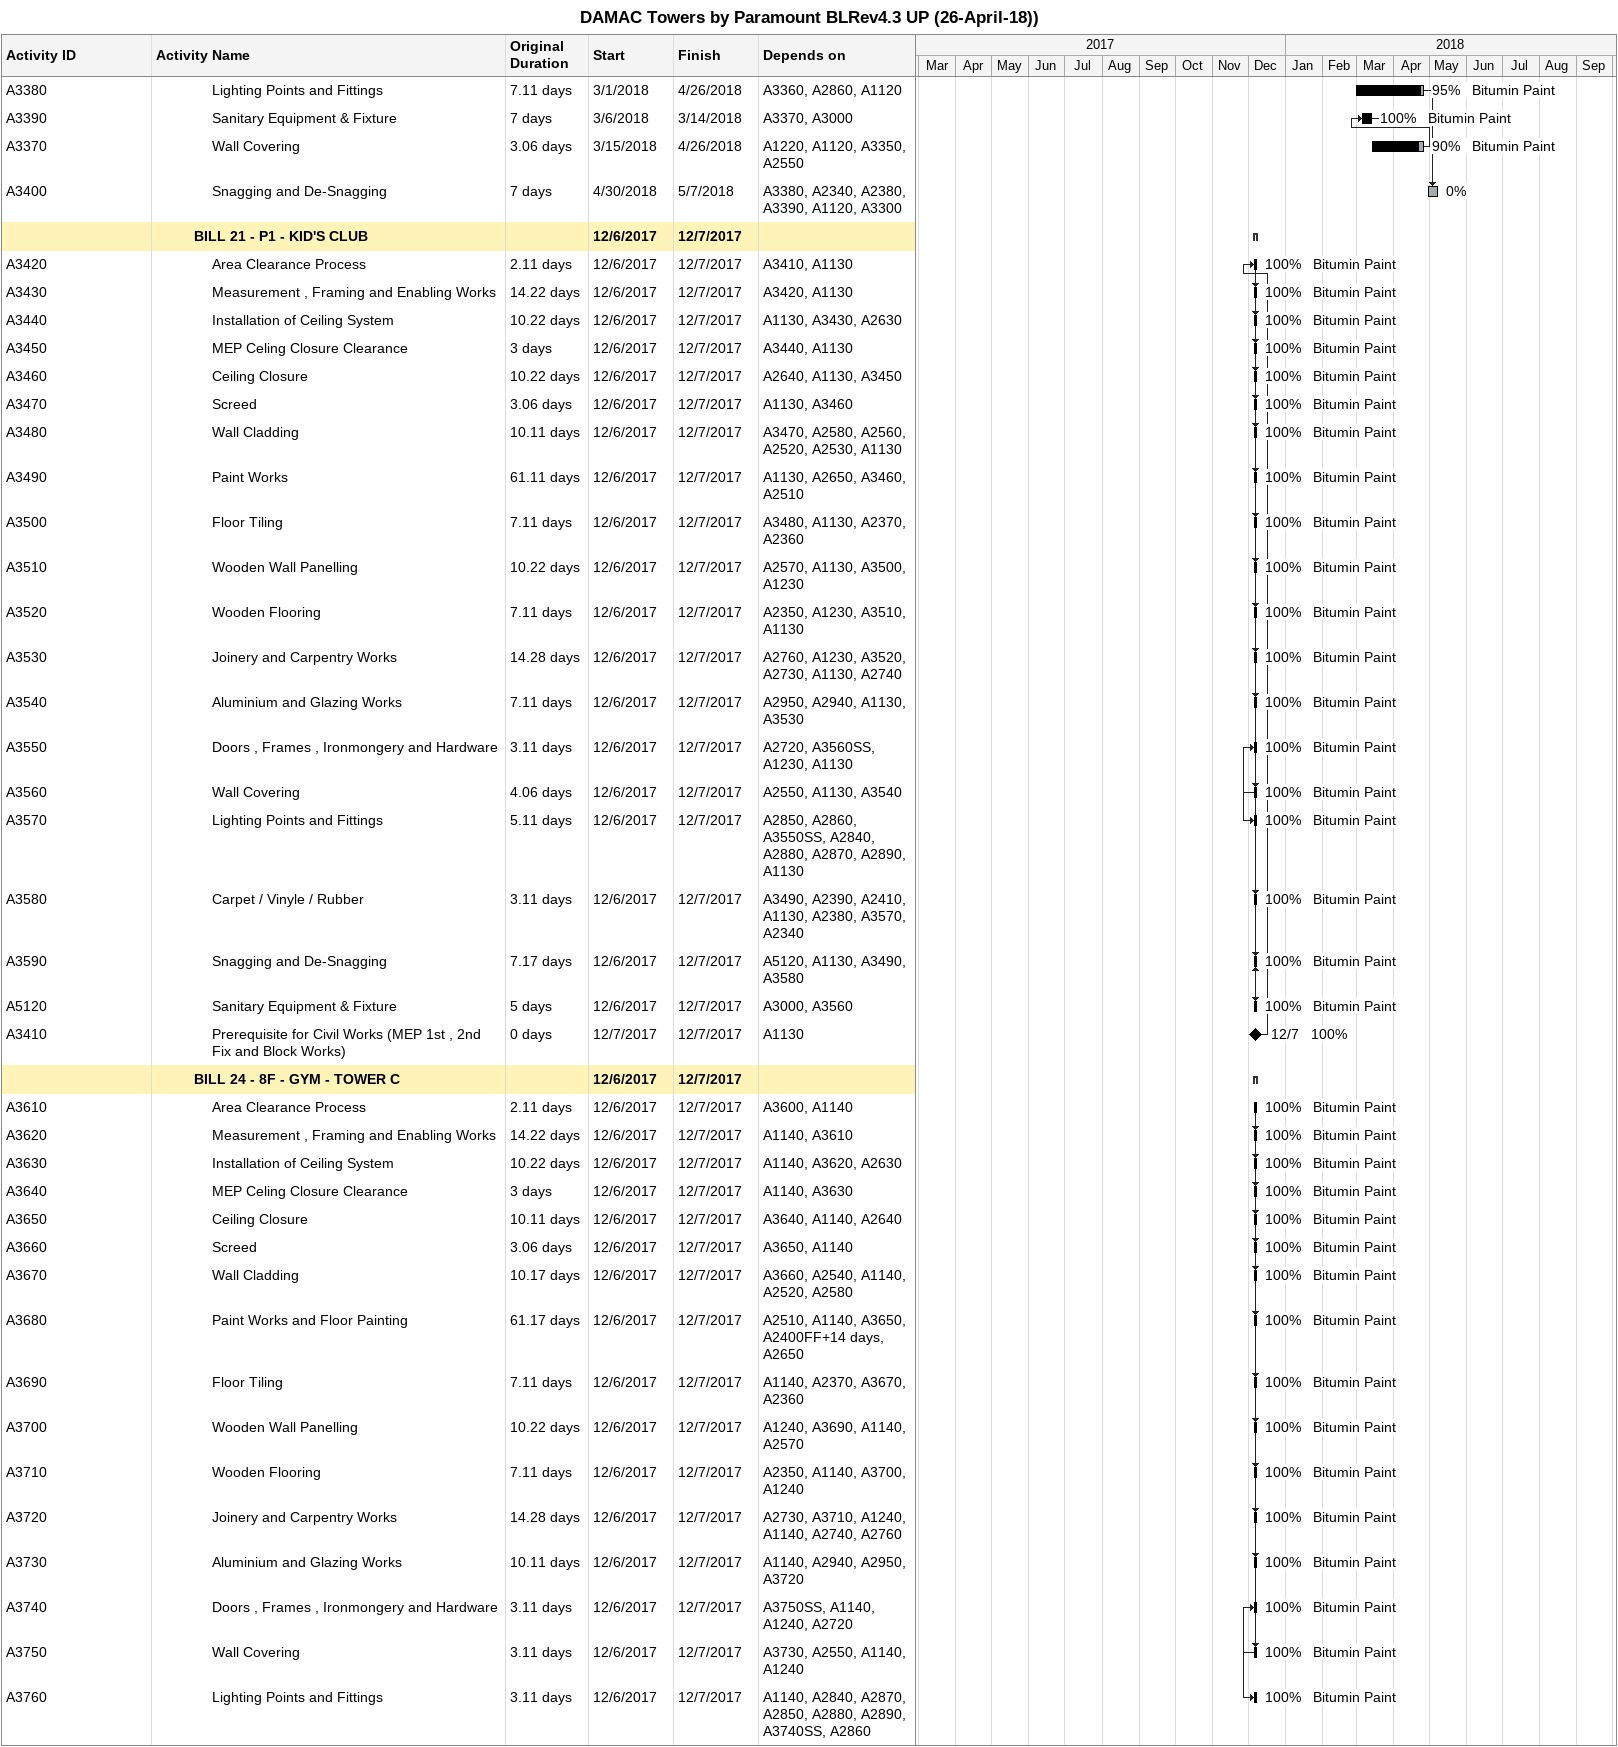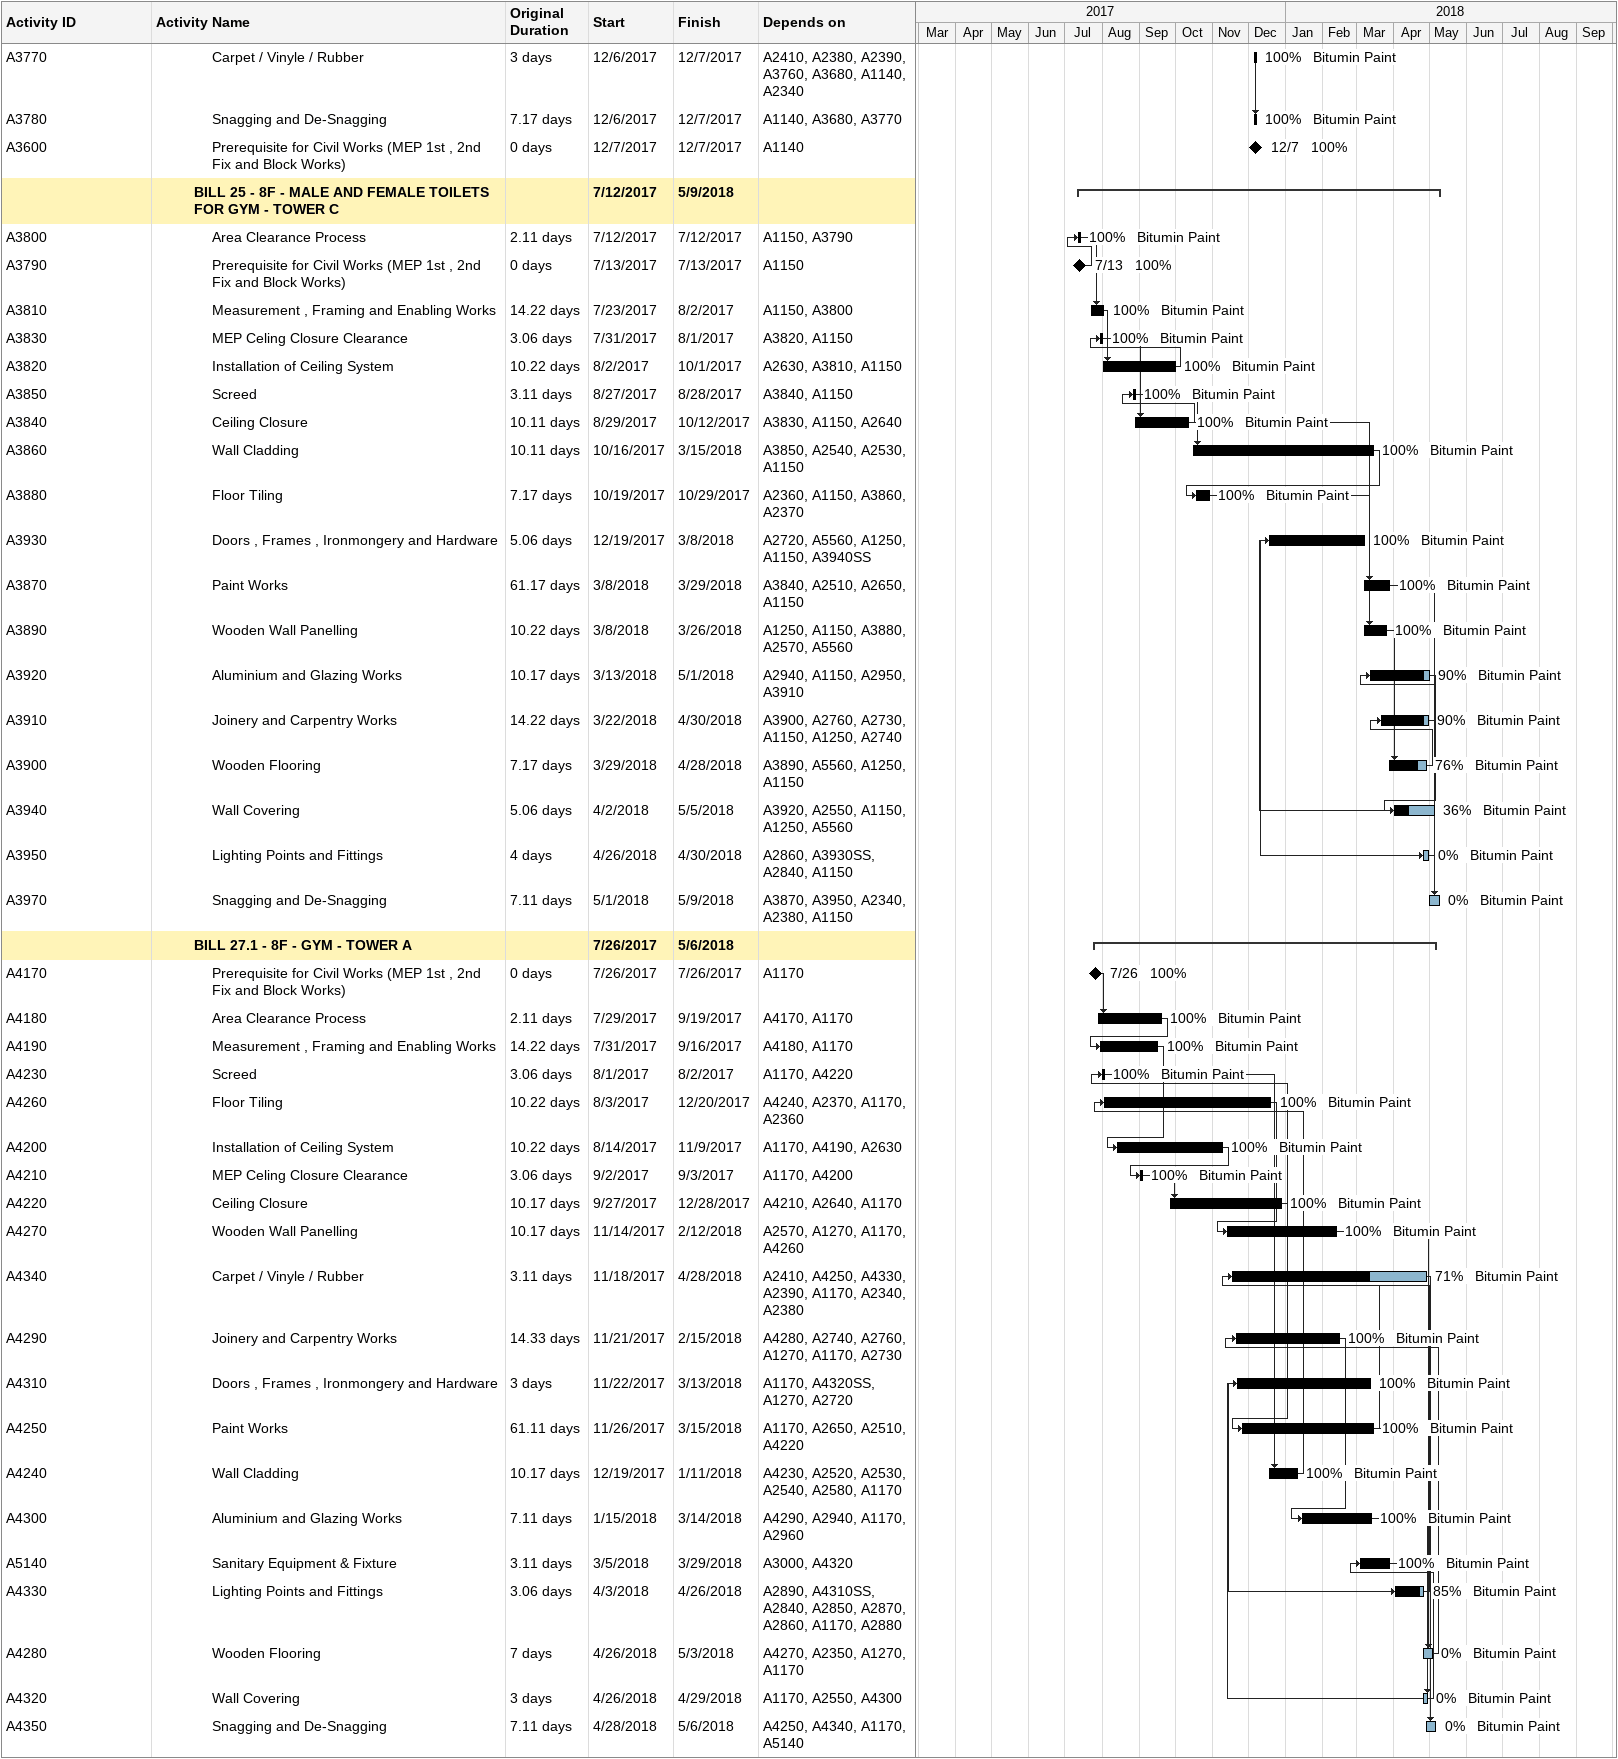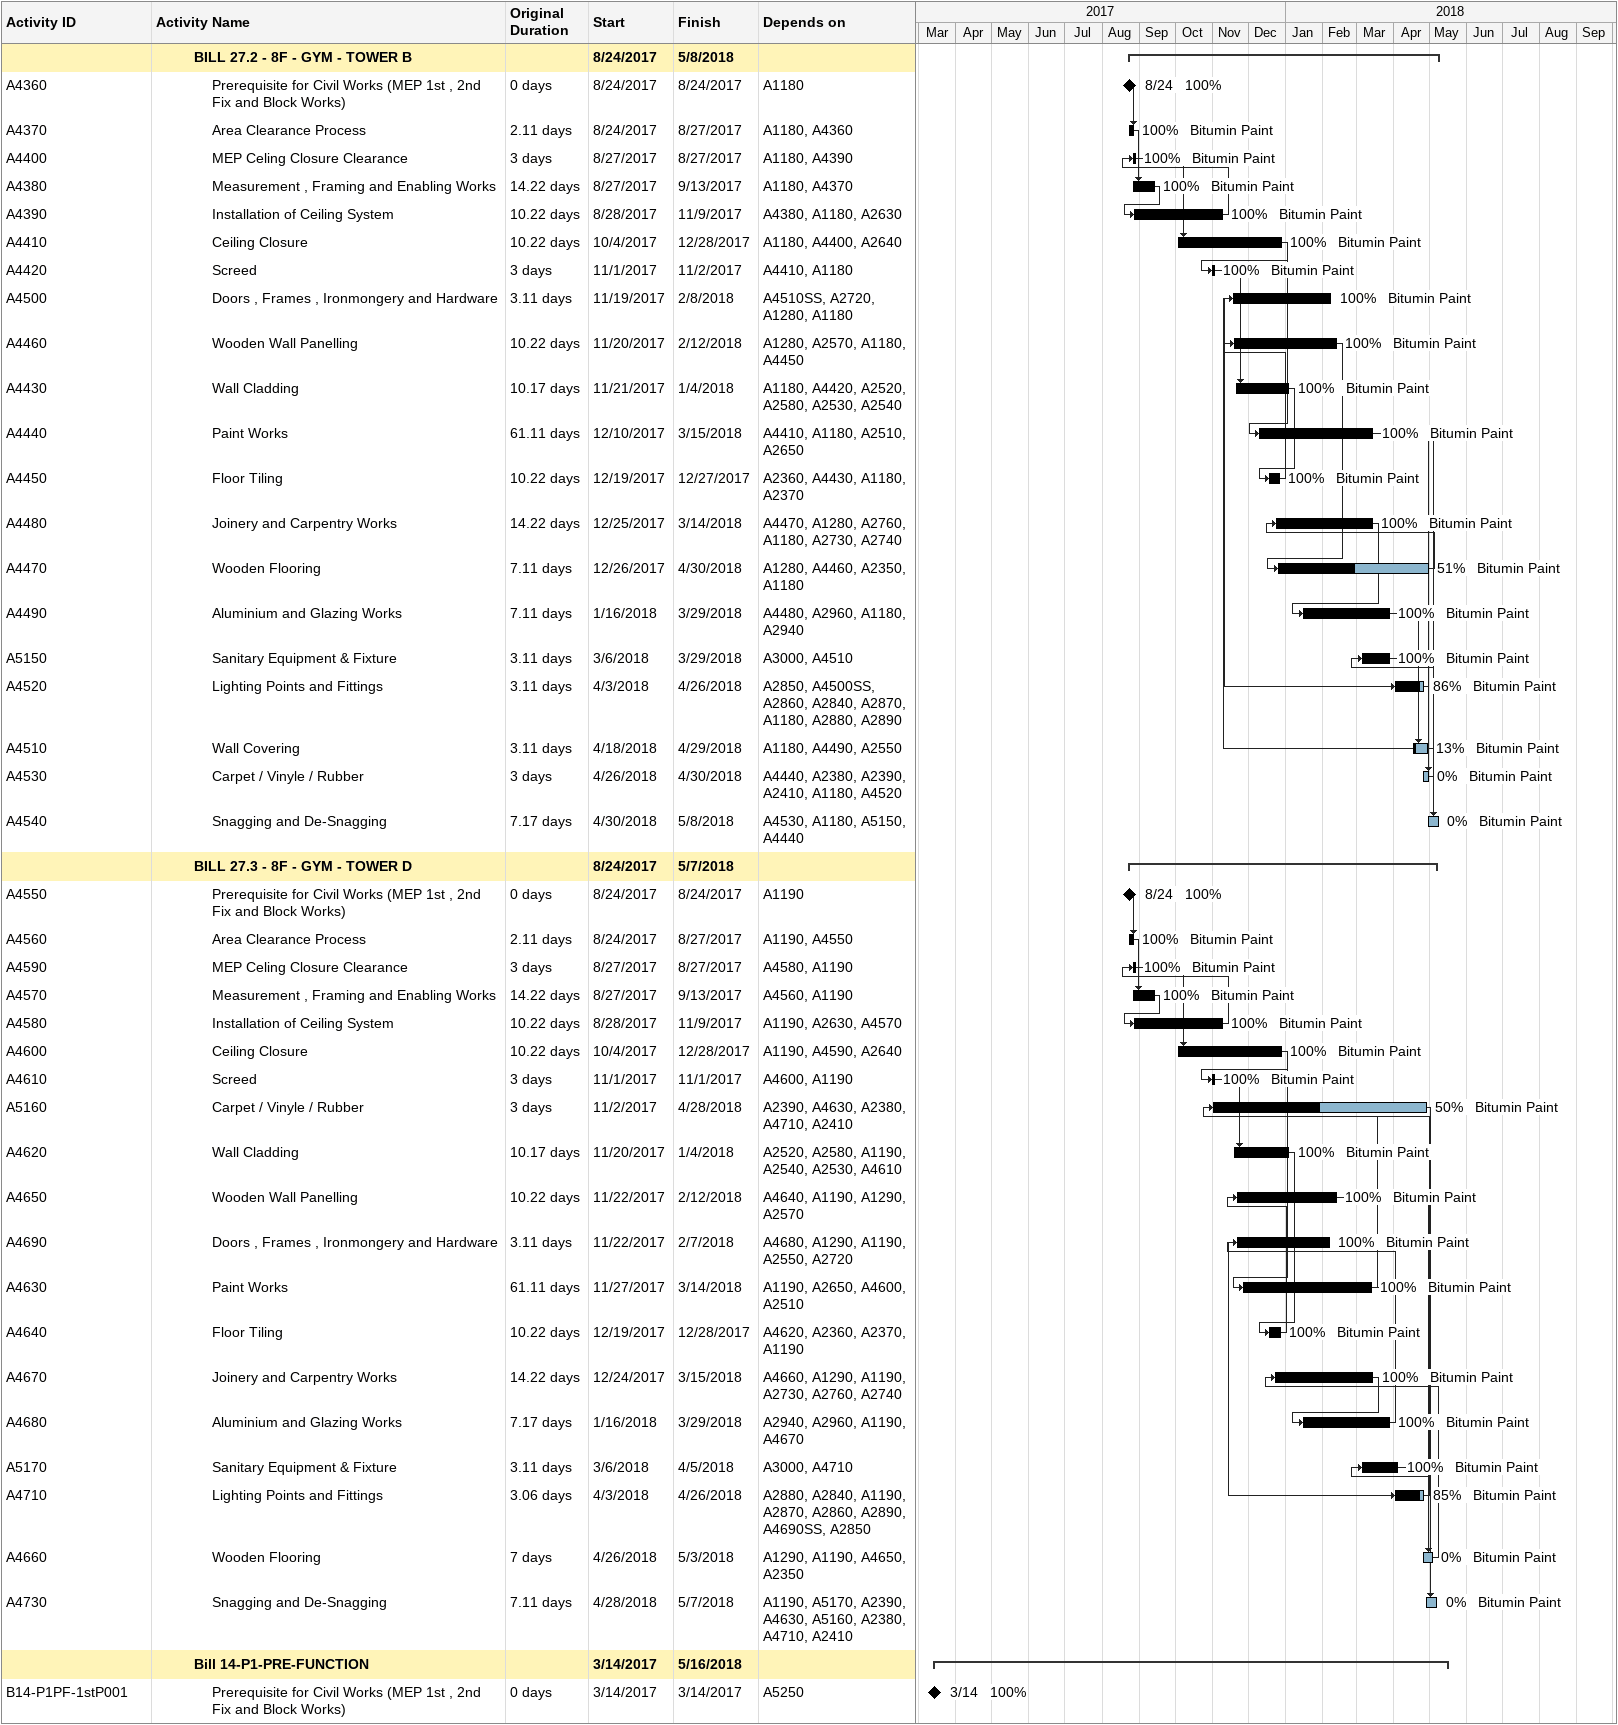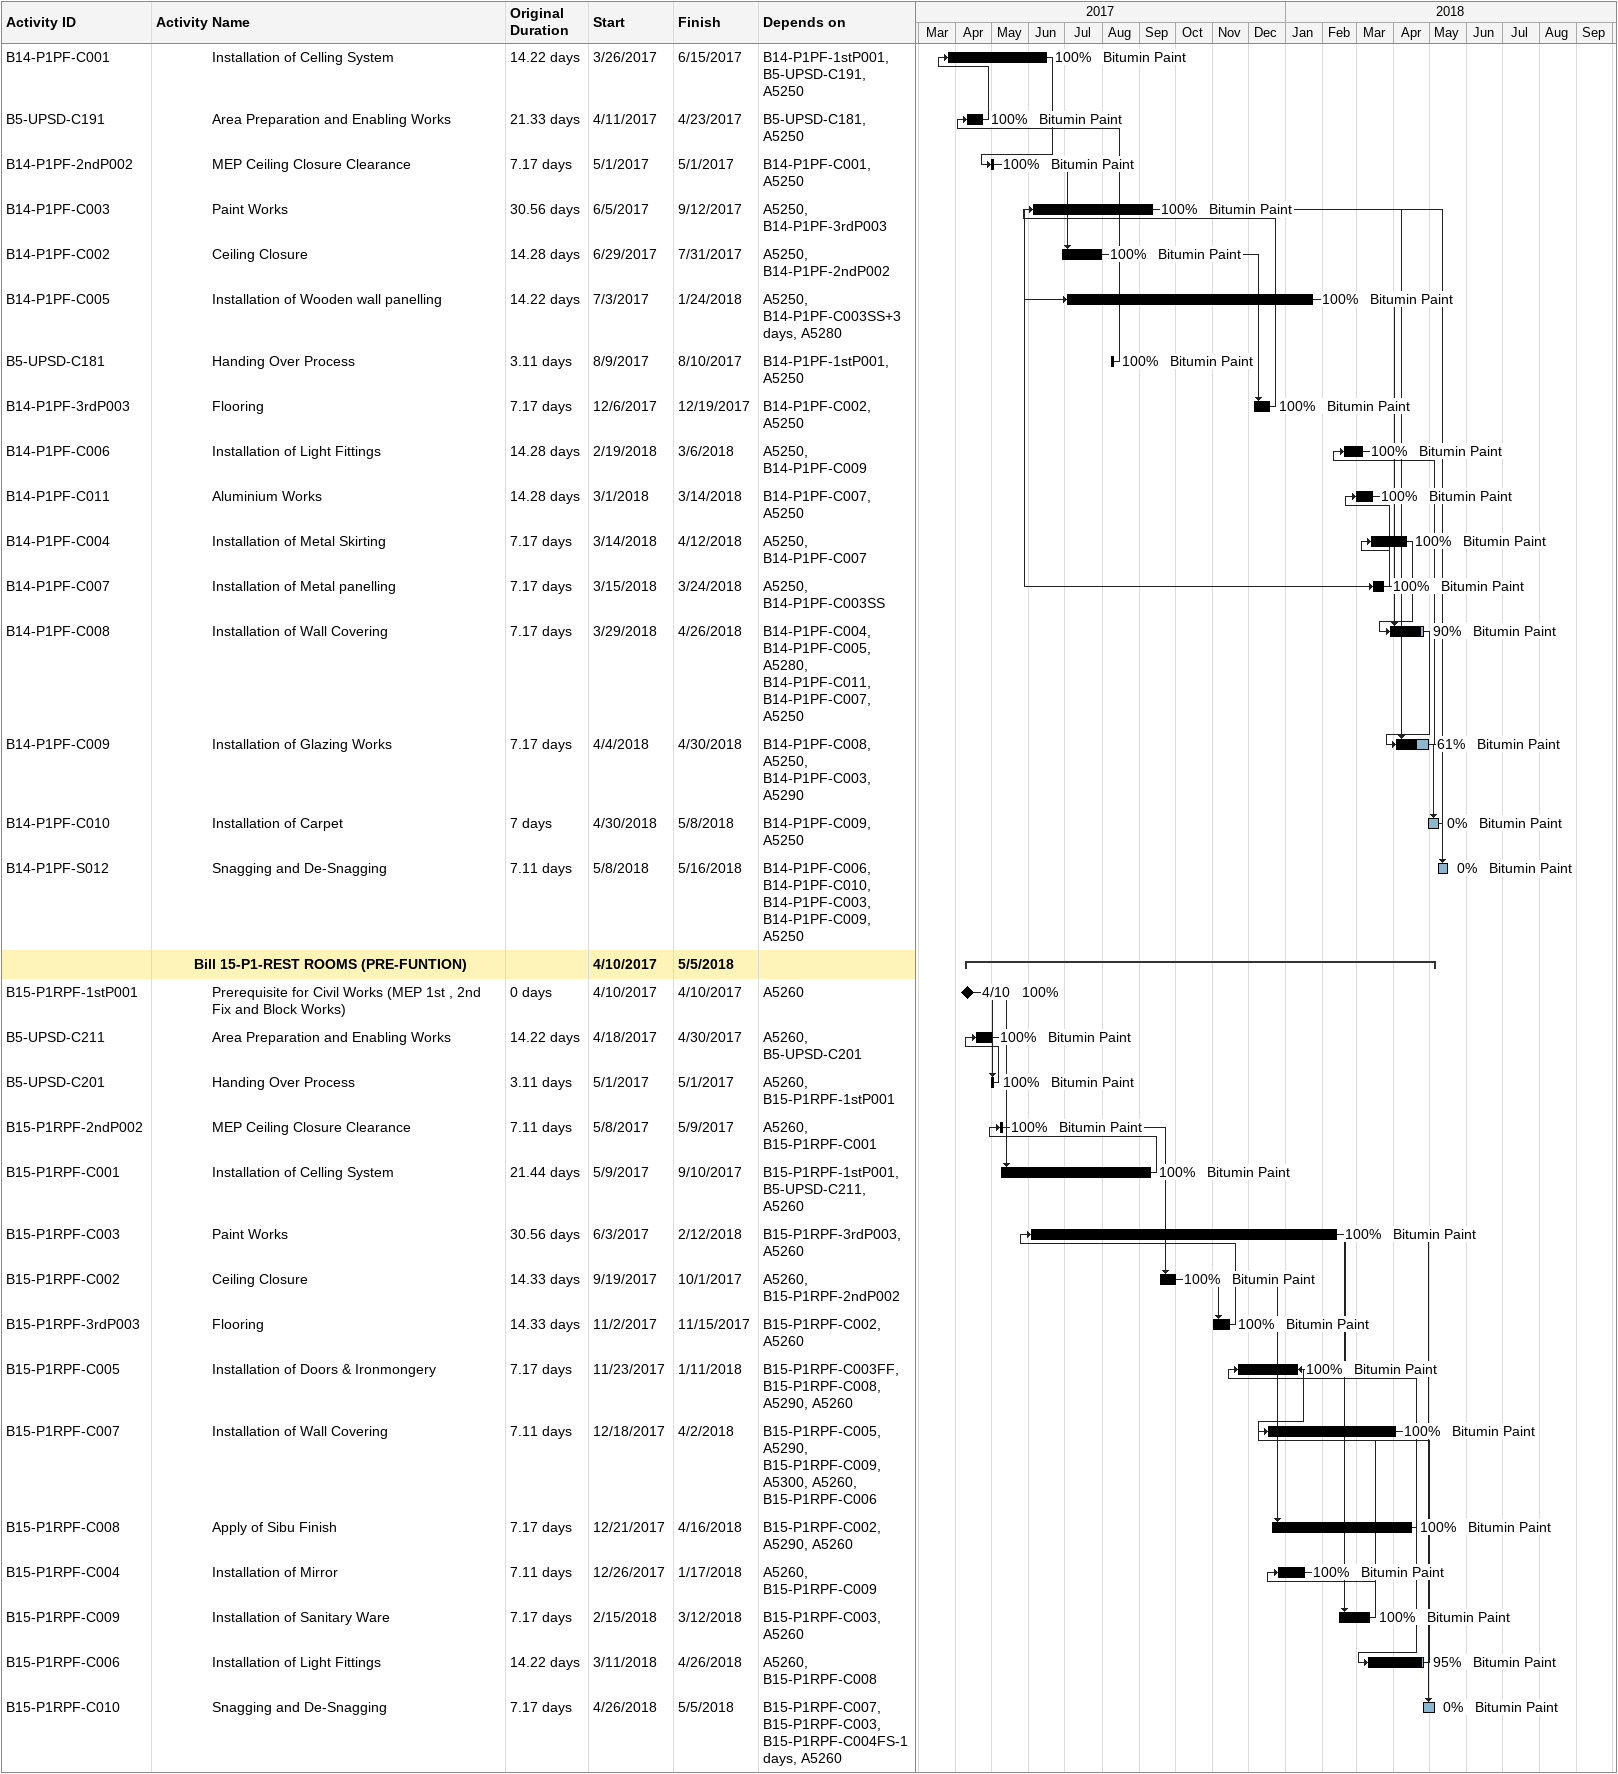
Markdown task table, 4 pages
DAMAC Towers by Paramount BLRev4.3 UP (26-April-18))

| ID | Level | Task | Original duration | Start | Finish | Predecessors | Resources | % complete |
|---|---|---|---|---|---|---|---|---|
| A3380 | 4 | Lighting Points and Fittings | 7.11d | 2018-03-01 | 2018-04-26 | A3360, A2860, A1120 | Bitumin Paint | 95 |
| A3390 | 4 | Sanitary Equipment & Fixture | 7d | 2018-03-06 | 2018-03-14 | A3370, A3000 | Bitumin Paint | 100 |
| A3370 | 4 | Wall Covering | 3.06d | 2018-03-15 | 2018-04-26 | A1220, A1120, A3350, A2550 | Bitumin Paint | 90 |
| A3400 | 4 | Snagging and De-Snagging | 7d | 2018-04-30 | 2018-05-07 | A3380, A2340, A2380, A3390, A1120, A3300 |  | 0 |
|  | 3 | **BILL 21 - P1 - KID'S CLUB** |  | 2017-12-06 | 2017-12-07 |  |  |  |
| A3420 | 4 | Area Clearance Process | 2.11d | 2017-12-06 | 2017-12-07 | A3410, A1130 | Bitumin Paint | 100 |
| A3430 | 4 | Measurement , Framing and Enabling Works | 14.22d | 2017-12-06 | 2017-12-07 | A3420, A1130 | Bitumin Paint | 100 |
| A3440 | 4 | Installation of Ceiling System | 10.22d | 2017-12-06 | 2017-12-07 | A1130, A3430, A2630 | Bitumin Paint | 100 |
| A3450 | 4 | MEP Celing Closure Clearance | 3d | 2017-12-06 | 2017-12-07 | A3440, A1130 | Bitumin Paint | 100 |
| A3460 | 4 | Ceiling Closure | 10.22d | 2017-12-06 | 2017-12-07 | A2640, A1130, A3450 | Bitumin Paint | 100 |
| A3470 | 4 | Screed | 3.06d | 2017-12-06 | 2017-12-07 | A1130, A3460 | Bitumin Paint | 100 |
| A3480 | 4 | Wall Cladding | 10.11d | 2017-12-06 | 2017-12-07 | A3470, A2580, A2560, A2520, A2530, A1130 | Bitumin Paint | 100 |
| A3490 | 4 | Paint Works | 61.11d | 2017-12-06 | 2017-12-07 | A1130, A2650, A3460, A2510 | Bitumin Paint | 100 |
| A3500 | 4 | Floor Tiling | 7.11d | 2017-12-06 | 2017-12-07 | A3480, A1130, A2370, A2360 | Bitumin Paint | 100 |
| A3510 | 4 | Wooden Wall Panelling | 10.22d | 2017-12-06 | 2017-12-07 | A2570, A1130, A3500, A1230 | Bitumin Paint | 100 |
| A3520 | 4 | Wooden Flooring | 7.11d | 2017-12-06 | 2017-12-07 | A2350, A1230, A3510, A1130 | Bitumin Paint | 100 |
| A3530 | 4 | Joinery and Carpentry Works | 14.28d | 2017-12-06 | 2017-12-07 | A2760, A1230, A3520, A2730, A1130, A2740 | Bitumin Paint | 100 |
| A3540 | 4 | Aluminium and Glazing Works | 7.11d | 2017-12-06 | 2017-12-07 | A2950, A2940, A1130, A3530 | Bitumin Paint | 100 |
| A3550 | 4 | Doors , Frames , Ironmongery and Hardware | 3.11d | 2017-12-06 | 2017-12-07 | A2720, A3560SS, A1230, A1130 | Bitumin Paint | 100 |
| A3560 | 4 | Wall Covering | 4.06d | 2017-12-06 | 2017-12-07 | A2550, A1130, A3540 | Bitumin Paint | 100 |
| A3570 | 4 | Lighting Points and Fittings | 5.11d | 2017-12-06 | 2017-12-07 | A2850, A2860, A3550SS, A2840, A2880, A2870, A2890, A1130 | Bitumin Paint | 100 |
| A3580 | 4 | Carpet / Vinyle / Rubber | 3.11d | 2017-12-06 | 2017-12-07 | A3490, A2390, A2410, A1130, A2380, A3570, A2340 | Bitumin Paint | 100 |
| A3590 | 4 | Snagging and De-Snagging | 7.17d | 2017-12-06 | 2017-12-07 | A5120, A1130, A3490, A3580 | Bitumin Paint | 100 |
| A5120 | 4 | Sanitary Equipment & Fixture | 5d | 2017-12-06 | 2017-12-07 | A3000, A3560 | Bitumin Paint | 100 |
| A3410 | 4 | Prerequisite for Civil Works (MEP 1st , 2nd Fix and Block Works) | 0d | 2017-12-07 | 2017-12-07 | A1130 |  | 100 |
|  | 3 | **BILL 24 - 8F - GYM - TOWER C** |  | 2017-12-06 | 2017-12-07 |  |  |  |
| A3610 | 4 | Area Clearance Process | 2.11d | 2017-12-06 | 2017-12-07 | A3600, A1140 | Bitumin Paint | 100 |
| A3620 | 4 | Measurement , Framing and Enabling Works | 14.22d | 2017-12-06 | 2017-12-07 | A1140, A3610 | Bitumin Paint | 100 |
| A3630 | 4 | Installation of Ceiling System | 10.22d | 2017-12-06 | 2017-12-07 | A1140, A3620, A2630 | Bitumin Paint | 100 |
| A3640 | 4 | MEP Celing Closure Clearance | 3d | 2017-12-06 | 2017-12-07 | A1140, A3630 | Bitumin Paint | 100 |
| A3650 | 4 | Ceiling Closure | 10.11d | 2017-12-06 | 2017-12-07 | A3640, A1140, A2640 | Bitumin Paint | 100 |
| A3660 | 4 | Screed | 3.06d | 2017-12-06 | 2017-12-07 | A3650, A1140 | Bitumin Paint | 100 |
| A3670 | 4 | Wall Cladding | 10.17d | 2017-12-06 | 2017-12-07 | A3660, A2540, A1140, A2520, A2580 | Bitumin Paint | 100 |
| A3680 | 4 | Paint Works and Floor Painting | 61.17d | 2017-12-06 | 2017-12-07 | A2510, A1140, A3650, A2400FF+14d, A2650 | Bitumin Paint | 100 |
| A3690 | 4 | Floor Tiling | 7.11d | 2017-12-06 | 2017-12-07 | A1140, A2370, A3670, A2360 | Bitumin Paint | 100 |
| A3700 | 4 | Wooden Wall Panelling | 10.22d | 2017-12-06 | 2017-12-07 | A1240, A3690, A1140, A2570 | Bitumin Paint | 100 |
| A3710 | 4 | Wooden Flooring | 7.11d | 2017-12-06 | 2017-12-07 | A2350, A1140, A3700, A1240 | Bitumin Paint | 100 |
| A3720 | 4 | Joinery and Carpentry Works | 14.28d | 2017-12-06 | 2017-12-07 | A2730, A3710, A1240, A1140, A2740, A2760 | Bitumin Paint | 100 |
| A3730 | 4 | Aluminium and Glazing Works | 10.11d | 2017-12-06 | 2017-12-07 | A1140, A2940, A2950, A3720 | Bitumin Paint | 100 |
| A3740 | 4 | Doors , Frames , Ironmongery and Hardware | 3.11d | 2017-12-06 | 2017-12-07 | A3750SS, A1140, A1240, A2720 | Bitumin Paint | 100 |
| A3750 | 4 | Wall Covering | 3.11d | 2017-12-06 | 2017-12-07 | A3730, A2550, A1140, A1240 | Bitumin Paint | 100 |
| A3760 | 4 | Lighting Points and Fittings | 3.11d | 2017-12-06 | 2017-12-07 | A1140, A2840, A2870, A2850, A2880, A2890, A3740SS, A2860 | Bitumin Paint | 100 |
| A3770 | 4 | Carpet / Vinyle / Rubber | 3d | 2017-12-06 | 2017-12-07 | A2410, A2380, A2390, A3760, A3680, A1140, A2340 | Bitumin Paint | 100 |
| A3780 | 4 | Snagging and De-Snagging | 7.17d | 2017-12-06 | 2017-12-07 | A1140, A3680, A3770 | Bitumin Paint | 100 |
| A3600 | 4 | Prerequisite for Civil Works (MEP 1st , 2nd Fix and Block Works) | 0d | 2017-12-07 | 2017-12-07 | A1140 |  | 100 |
|  | 3 | **BILL 25 - 8F - MALE AND FEMALE TOILETS FOR GYM - TOWER C** |  | 2017-07-12 | 2018-05-09 |  |  |  |
| A3800 | 4 | Area Clearance Process | 2.11d | 2017-07-12 | 2017-07-12 | A1150, A3790 | Bitumin Paint | 100 |
| A3790 | 4 | Prerequisite for Civil Works (MEP 1st , 2nd Fix and Block Works) | 0d | 2017-07-13 | 2017-07-13 | A1150 |  | 100 |
| A3810 | 4 | Measurement , Framing and Enabling Works | 14.22d | 2017-07-23 | 2017-08-02 | A1150, A3800 | Bitumin Paint | 100 |
| A3830 | 4 | MEP Celing Closure Clearance | 3.06d | 2017-07-31 | 2017-08-01 | A3820, A1150 | Bitumin Paint | 100 |
| A3820 | 4 | Installation of Ceiling System | 10.22d | 2017-08-02 | 2017-10-01 | A2630, A3810, A1150 | Bitumin Paint | 100 |
| A3850 | 4 | Screed | 3.11d | 2017-08-27 | 2017-08-28 | A3840, A1150 | Bitumin Paint | 100 |
| A3840 | 4 | Ceiling Closure | 10.11d | 2017-08-29 | 2017-10-12 | A3830, A1150, A2640 | Bitumin Paint | 100 |
| A3860 | 4 | Wall Cladding | 10.11d | 2017-10-16 | 2018-03-15 | A3850, A2540, A2530, A1150 | Bitumin Paint | 100 |
| A3880 | 4 | Floor Tiling | 7.17d | 2017-10-19 | 2017-10-29 | A2360, A1150, A3860, A2370 | Bitumin Paint | 100 |
| A3930 | 4 | Doors , Frames , Ironmongery and Hardware | 5.06d | 2017-12-19 | 2018-03-08 | A2720, A5560, A1250, A1150, A3940SS | Bitumin Paint | 100 |
| A3870 | 4 | Paint Works | 61.17d | 2018-03-08 | 2018-03-29 | A3840, A2510, A2650, A1150 | Bitumin Paint | 100 |
| A3890 | 4 | Wooden Wall Panelling | 10.22d | 2018-03-08 | 2018-03-26 | A1250, A1150, A3880, A2570, A5560 | Bitumin Paint | 100 |
| A3920 | 4 | Aluminium and Glazing Works | 10.17d | 2018-03-13 | 2018-05-01 | A2940, A1150, A2950, A3910 | Bitumin Paint | 90 |
| A3910 | 4 | Joinery and Carpentry Works | 14.22d | 2018-03-22 | 2018-04-30 | A3900, A2760, A2730, A1150, A1250, A2740 | Bitumin Paint | 90 |
| A3900 | 4 | Wooden Flooring | 7.17d | 2018-03-29 | 2018-04-28 | A3890, A5560, A1250, A1150 | Bitumin Paint | 76 |
| A3940 | 4 | Wall Covering | 5.06d | 2018-04-02 | 2018-05-05 | A3920, A2550, A1150, A1250, A5560 | Bitumin Paint | 36 |
| A3950 | 4 | Lighting Points and Fittings | 4d | 2018-04-26 | 2018-04-30 | A2860, A3930SS, A2840, A1150 | Bitumin Paint | 0 |
| A3970 | 4 | Snagging and De-Snagging | 7.11d | 2018-05-01 | 2018-05-09 | A3870, A3950, A2340, A2380, A1150 | Bitumin Paint | 0 |
|  | 3 | **BILL 27.1 - 8F - GYM - TOWER A** |  | 2017-07-26 | 2018-05-06 |  |  |  |
| A4170 | 4 | Prerequisite for Civil Works (MEP 1st , 2nd Fix and Block Works) | 0d | 2017-07-26 | 2017-07-26 | A1170 |  | 100 |
| A4180 | 4 | Area Clearance Process | 2.11d | 2017-07-29 | 2017-09-19 | A4170, A1170 | Bitumin Paint | 100 |
| A4190 | 4 | Measurement , Framing and Enabling Works | 14.22d | 2017-07-31 | 2017-09-16 | A4180, A1170 | Bitumin Paint | 100 |
| A4230 | 4 | Screed | 3.06d | 2017-08-01 | 2017-08-02 | A1170, A4220 | Bitumin Paint | 100 |
| A4260 | 4 | Floor Tiling | 10.22d | 2017-08-03 | 2017-12-20 | A4240, A2370, A1170, A2360 | Bitumin Paint | 100 |
| A4200 | 4 | Installation of Ceiling System | 10.22d | 2017-08-14 | 2017-11-09 | A1170, A4190, A2630 | Bitumin Paint | 100 |
| A4210 | 4 | MEP Celing Closure Clearance | 3.06d | 2017-09-02 | 2017-09-03 | A1170, A4200 | Bitumin Paint | 100 |
| A4220 | 4 | Ceiling Closure | 10.17d | 2017-09-27 | 2017-12-28 | A4210, A2640, A1170 | Bitumin Paint | 100 |
| A4270 | 4 | Wooden Wall Panelling | 10.17d | 2017-11-14 | 2018-02-12 | A2570, A1270, A1170, A4260 | Bitumin Paint | 100 |
| A4340 | 4 | Carpet / Vinyle / Rubber | 3.11d | 2017-11-18 | 2018-04-28 | A2410, A4250, A4330, A2390, A1170, A2340, A2380 | Bitumin Paint | 71 |
| A4290 | 4 | Joinery and Carpentry Works | 14.33d | 2017-11-21 | 2018-02-15 | A4280, A2740, A2760, A1270, A1170, A2730 | Bitumin Paint | 100 |
| A4310 | 4 | Doors , Frames , Ironmongery and Hardware | 3d | 2017-11-22 | 2018-03-13 | A1170, A4320SS, A1270, A2720 | Bitumin Paint | 100 |
| A4250 | 4 | Paint Works | 61.11d | 2017-11-26 | 2018-03-15 | A1170, A2650, A2510, A4220 | Bitumin Paint | 100 |
| A4240 | 4 | Wall Cladding | 10.17d | 2017-12-19 | 2018-01-11 | A4230, A2520, A2530, A2540, A2580, A1170 | Bitumin Paint | 100 |
| A4300 | 4 | Aluminium and Glazing Works | 7.11d | 2018-01-15 | 2018-03-14 | A4290, A2940, A1170, A2960 | Bitumin Paint | 100 |
| A5140 | 4 | Sanitary Equipment & Fixture | 3.11d | 2018-03-05 | 2018-03-29 | A3000, A4320 | Bitumin Paint | 100 |
| A4330 | 4 | Lighting Points and Fittings | 3.06d | 2018-04-03 | 2018-04-26 | A2890, A4310SS, A2840, A2850, A2870, A2860, A1170, A2880 | Bitumin Paint | 85 |
| A4280 | 4 | Wooden Flooring | 7d | 2018-04-26 | 2018-05-03 | A4270, A2350, A1270, A1170 | Bitumin Paint | 0 |
| A4320 | 4 | Wall Covering | 3d | 2018-04-26 | 2018-04-29 | A1170, A2550, A4300 | Bitumin Paint | 0 |
| A4350 | 4 | Snagging and De-Snagging | 7.11d | 2018-04-28 | 2018-05-06 | A4250, A4340, A1170, A5140 | Bitumin Paint | 0 |
|  | 3 | **BILL 27.2 - 8F - GYM - TOWER B** |  | 2017-08-24 | 2018-05-08 |  |  |  |
| A4360 | 4 | Prerequisite for Civil Works (MEP 1st , 2nd Fix and Block Works) | 0d | 2017-08-24 | 2017-08-24 | A1180 |  | 100 |
| A4370 | 4 | Area Clearance Process | 2.11d | 2017-08-24 | 2017-08-27 | A1180, A4360 | Bitumin Paint | 100 |
| A4400 | 4 | MEP Celing Closure Clearance | 3d | 2017-08-27 | 2017-08-27 | A1180, A4390 | Bitumin Paint | 100 |
| A4380 | 4 | Measurement , Framing and Enabling Works | 14.22d | 2017-08-27 | 2017-09-13 | A1180, A4370 | Bitumin Paint | 100 |
| A4390 | 4 | Installation of Ceiling System | 10.22d | 2017-08-28 | 2017-11-09 | A4380, A1180, A2630 | Bitumin Paint | 100 |
| A4410 | 4 | Ceiling Closure | 10.22d | 2017-10-04 | 2017-12-28 | A1180, A4400, A2640 | Bitumin Paint | 100 |
| A4420 | 4 | Screed | 3d | 2017-11-01 | 2017-11-02 | A4410, A1180 | Bitumin Paint | 100 |
| A4500 | 4 | Doors , Frames , Ironmongery and Hardware | 3.11d | 2017-11-19 | 2018-02-08 | A4510SS, A2720, A1280, A1180 | Bitumin Paint | 100 |
| A4460 | 4 | Wooden Wall Panelling | 10.22d | 2017-11-20 | 2018-02-12 | A1280, A2570, A1180, A4450 | Bitumin Paint | 100 |
| A4430 | 4 | Wall Cladding | 10.17d | 2017-11-21 | 2018-01-04 | A1180, A4420, A2520, A2580, A2530, A2540 | Bitumin Paint | 100 |
| A4440 | 4 | Paint Works | 61.11d | 2017-12-10 | 2018-03-15 | A4410, A1180, A2510, A2650 | Bitumin Paint | 100 |
| A4450 | 4 | Floor Tiling | 10.22d | 2017-12-19 | 2017-12-27 | A2360, A4430, A1180, A2370 | Bitumin Paint | 100 |
| A4480 | 4 | Joinery and Carpentry Works | 14.22d | 2017-12-25 | 2018-03-14 | A4470, A1280, A2760, A1180, A2730, A2740 | Bitumin Paint | 100 |
| A4470 | 4 | Wooden Flooring | 7.11d | 2017-12-26 | 2018-04-30 | A1280, A4460, A2350, A1180 | Bitumin Paint | 51 |
| A4490 | 4 | Aluminium and Glazing Works | 7.11d | 2018-01-16 | 2018-03-29 | A4480, A2960, A1180, A2940 | Bitumin Paint | 100 |
| A5150 | 4 | Sanitary Equipment & Fixture | 3.11d | 2018-03-06 | 2018-03-29 | A3000, A4510 | Bitumin Paint | 100 |
| A4520 | 4 | Lighting Points and Fittings | 3.11d | 2018-04-03 | 2018-04-26 | A2850, A4500SS, A2860, A2840, A2870, A1180, A2880, A2890 | Bitumin Paint | 86 |
| A4510 | 4 | Wall Covering | 3.11d | 2018-04-18 | 2018-04-29 | A1180, A4490, A2550 | Bitumin Paint | 13 |
| A4530 | 4 | Carpet / Vinyle / Rubber | 3d | 2018-04-26 | 2018-04-30 | A4440, A2380, A2390, A2410, A1180, A4520 | Bitumin Paint | 0 |
| A4540 | 4 | Snagging and De-Snagging | 7.17d | 2018-04-30 | 2018-05-08 | A4530, A1180, A5150, A4440 | Bitumin Paint | 0 |
|  | 3 | **BILL 27.3 - 8F - GYM - TOWER D** |  | 2017-08-24 | 2018-05-07 |  |  |  |
| A4550 | 4 | Prerequisite for Civil Works (MEP 1st , 2nd Fix and Block Works) | 0d | 2017-08-24 | 2017-08-24 | A1190 |  | 100 |
| A4560 | 4 | Area Clearance Process | 2.11d | 2017-08-24 | 2017-08-27 | A1190, A4550 | Bitumin Paint | 100 |
| A4590 | 4 | MEP Celing Closure Clearance | 3d | 2017-08-27 | 2017-08-27 | A4580, A1190 | Bitumin Paint | 100 |
| A4570 | 4 | Measurement , Framing and Enabling Works | 14.22d | 2017-08-27 | 2017-09-13 | A4560, A1190 | Bitumin Paint | 100 |
| A4580 | 4 | Installation of Ceiling System | 10.22d | 2017-08-28 | 2017-11-09 | A1190, A2630, A4570 | Bitumin Paint | 100 |
| A4600 | 4 | Ceiling Closure | 10.22d | 2017-10-04 | 2017-12-28 | A1190, A4590, A2640 | Bitumin Paint | 100 |
| A4610 | 4 | Screed | 3d | 2017-11-01 | 2017-11-01 | A4600, A1190 | Bitumin Paint | 100 |
| A5160 | 4 | Carpet / Vinyle / Rubber | 3d | 2017-11-02 | 2018-04-28 | A2390, A4630, A2380, A4710, A2410 | Bitumin Paint | 50 |
| A4620 | 4 | Wall Cladding | 10.17d | 2017-11-20 | 2018-01-04 | A2520, A2580, A1190, A2540, A2530, A4610 | Bitumin Paint | 100 |
| A4650 | 4 | Wooden Wall Panelling | 10.22d | 2017-11-22 | 2018-02-12 | A4640, A1190, A1290, A2570 | Bitumin Paint | 100 |
| A4690 | 4 | Doors , Frames , Ironmongery and Hardware | 3.11d | 2017-11-22 | 2018-02-07 | A4680, A1290, A1190, A2550, A2720 | Bitumin Paint | 100 |
| A4630 | 4 | Paint Works | 61.11d | 2017-11-27 | 2018-03-14 | A1190, A2650, A4600, A2510 | Bitumin Paint | 100 |
| A4640 | 4 | Floor Tiling | 10.22d | 2017-12-19 | 2017-12-28 | A4620, A2360, A2370, A1190 | Bitumin Paint | 100 |
| A4670 | 4 | Joinery and Carpentry Works | 14.22d | 2017-12-24 | 2018-03-15 | A4660, A1290, A1190, A2730, A2760, A2740 | Bitumin Paint | 100 |
| A4680 | 4 | Aluminium and Glazing Works | 7.17d | 2018-01-16 | 2018-03-29 | A2940, A2960, A1190, A4670 | Bitumin Paint | 100 |
| A5170 | 4 | Sanitary Equipment & Fixture | 3.11d | 2018-03-06 | 2018-04-05 | A3000, A4710 | Bitumin Paint | 100 |
| A4710 | 4 | Lighting Points and Fittings | 3.06d | 2018-04-03 | 2018-04-26 | A2880, A2840, A1190, A2870, A2860, A2890, A4690SS, A2850 | Bitumin Paint | 85 |
| A4660 | 4 | Wooden Flooring | 7d | 2018-04-26 | 2018-05-03 | A1290, A1190, A4650, A2350 | Bitumin Paint | 0 |
| A4730 | 4 | Snagging and De-Snagging | 7.11d | 2018-04-28 | 2018-05-07 | A1190, A5170, A2390, A4630, A5160, A2380, A4710, A2410 | Bitumin Paint | 0 |
|  | 3 | **Bill 14-P1-PRE-FUNCTION** |  | 2017-03-14 | 2018-05-16 |  |  |  |
| B14-P1PF-1stP001 | 4 | Prerequisite for Civil Works (MEP 1st , 2nd Fix and Block Works) | 0d | 2017-03-14 | 2017-03-14 | A5250 |  | 100 |
| B14-P1PF-C001 | 4 | Installation of Celling System | 14.22d | 2017-03-26 | 2017-06-15 | B14-P1PF-1stP001, B5-UPSD-C191, A5250 | Bitumin Paint | 100 |
| B5-UPSD-C191 | 4 | Area Preparation and Enabling Works | 21.33d | 2017-04-11 | 2017-04-23 | B5-UPSD-C181, A5250 | Bitumin Paint | 100 |
| B14-P1PF-2ndP002 | 4 | MEP Ceiling Closure Clearance | 7.17d | 2017-05-01 | 2017-05-01 | B14-P1PF-C001, A5250 | Bitumin Paint | 100 |
| B14-P1PF-C003 | 4 | Paint Works | 30.56d | 2017-06-05 | 2017-09-12 | A5250, B14-P1PF-3rdP003 | Bitumin Paint | 100 |
| B14-P1PF-C002 | 4 | Ceiling Closure | 14.28d | 2017-06-29 | 2017-07-31 | A5250, B14-P1PF-2ndP002 | Bitumin Paint | 100 |
| B14-P1PF-C005 | 4 | Installation of Wooden wall panelling | 14.22d | 2017-07-03 | 2018-01-24 | A5250, B14-P1PF-C003SS+3d, A5280 | Bitumin Paint | 100 |
| B5-UPSD-C181 | 4 | Handing Over Process | 3.11d | 2017-08-09 | 2017-08-10 | B14-P1PF-1stP001, A5250 | Bitumin Paint | 100 |
| B14-P1PF-3rdP003 | 4 | Flooring | 7.17d | 2017-12-06 | 2017-12-19 | B14-P1PF-C002, A5250 | Bitumin Paint | 100 |
| B14-P1PF-C006 | 4 | Installation of Light Fittings | 14.28d | 2018-02-19 | 2018-03-06 | A5250, B14-P1PF-C009 | Bitumin Paint | 100 |
| B14-P1PF-C011 | 4 | Aluminium Works | 14.28d | 2018-03-01 | 2018-03-14 | B14-P1PF-C007, A5250 | Bitumin Paint | 100 |
| B14-P1PF-C004 | 4 | Installation of Metal Skirting | 7.17d | 2018-03-14 | 2018-04-12 | A5250, B14-P1PF-C007 | Bitumin Paint | 100 |
| B14-P1PF-C007 | 4 | Installation of Metal panelling | 7.17d | 2018-03-15 | 2018-03-24 | A5250, B14-P1PF-C003SS | Bitumin Paint | 100 |
| B14-P1PF-C008 | 4 | Installation of Wall Covering | 7.17d | 2018-03-29 | 2018-04-26 | B14-P1PF-C004, B14-P1PF-C005, A5280, B14-P1PF-C011, B14-P1PF-C007, A5250 | Bitumin Paint | 90 |
| B14-P1PF-C009 | 4 | Installation of Glazing Works | 7.17d | 2018-04-04 | 2018-04-30 | B14-P1PF-C008, A5250, B14-P1PF-C003, A5290 | Bitumin Paint | 61 |
| B14-P1PF-C010 | 4 | Installation of Carpet | 7d | 2018-04-30 | 2018-05-08 | B14-P1PF-C009, A5250 | Bitumin Paint | 0 |
| B14-P1PF-S012 | 4 | Snagging and De-Snagging | 7.11d | 2018-05-08 | 2018-05-16 | B14-P1PF-C006, B14-P1PF-C010, B14-P1PF-C003, B14-P1PF-C009, A5250 | Bitumin Paint | 0 |
|  | 3 | **Bill 15-P1-REST ROOMS (PRE-FUNTION)** |  | 2017-04-10 | 2018-05-05 |  |  |  |
| B15-P1RPF-1stP001 | 4 | Prerequisite for Civil Works (MEP 1st , 2nd Fix and Block Works) | 0d | 2017-04-10 | 2017-04-10 | A5260 |  | 100 |
| B5-UPSD-C211 | 4 | Area Preparation and Enabling Works | 14.22d | 2017-04-18 | 2017-04-30 | A5260, B5-UPSD-C201 | Bitumin Paint | 100 |
| B5-UPSD-C201 | 4 | Handing Over Process | 3.11d | 2017-05-01 | 2017-05-01 | A5260, B15-P1RPF-1stP001 | Bitumin Paint | 100 |
| B15-P1RPF-2ndP002 | 4 | MEP Ceiling Closure Clearance | 7.11d | 2017-05-08 | 2017-05-09 | A5260, B15-P1RPF-C001 | Bitumin Paint | 100 |
| B15-P1RPF-C001 | 4 | Installation of Celling System | 21.44d | 2017-05-09 | 2017-09-10 | B15-P1RPF-1stP001, B5-UPSD-C211, A5260 | Bitumin Paint | 100 |
| B15-P1RPF-C003 | 4 | Paint Works | 30.56d | 2017-06-03 | 2018-02-12 | B15-P1RPF-3rdP003, A5260 | Bitumin Paint | 100 |
| B15-P1RPF-C002 | 4 | Ceiling Closure | 14.33d | 2017-09-19 | 2017-10-01 | A5260, B15-P1RPF-2ndP002 | Bitumin Paint | 100 |
| B15-P1RPF-3rdP003 | 4 | Flooring | 14.33d | 2017-11-02 | 2017-11-15 | B15-P1RPF-C002, A5260 | Bitumin Paint | 100 |
| B15-P1RPF-C005 | 4 | Installation of Doors & Ironmongery | 7.17d | 2017-11-23 | 2018-01-11 | B15-P1RPF-C003FF, B15-P1RPF-C008, A5290, A5260 | Bitumin Paint | 100 |
| B15-P1RPF-C007 | 4 | Installation of Wall Covering | 7.11d | 2017-12-18 | 2018-04-02 | B15-P1RPF-C005, A5290, B15-P1RPF-C009, A5300, A5260, B15-P1RPF-C006 | Bitumin Paint | 100 |
| B15-P1RPF-C008 | 4 | Apply of Sibu Finish | 7.17d | 2017-12-21 | 2018-04-16 | B15-P1RPF-C002, A5290, A5260 | Bitumin Paint | 100 |
| B15-P1RPF-C004 | 4 | Installation of Mirror | 7.11d | 2017-12-26 | 2018-01-17 | A5260, B15-P1RPF-C009 | Bitumin Paint | 100 |
| B15-P1RPF-C009 | 4 | Installation of Sanitary Ware | 7.17d | 2018-02-15 | 2018-03-12 | B15-P1RPF-C003, A5260 | Bitumin Paint | 100 |
| B15-P1RPF-C006 | 4 | Installation of Light Fittings | 14.22d | 2018-03-11 | 2018-04-26 | A5260, B15-P1RPF-C008 | Bitumin Paint | 95 |
| B15-P1RPF-C010 | 4 | Snagging and De-Snagging | 7.17d | 2018-04-26 | 2018-05-05 | B15-P1RPF-C007, B15-P1RPF-C003, B15-P1RPF-C004FS-1d, A5260 | Bitumin Paint | 0 |
